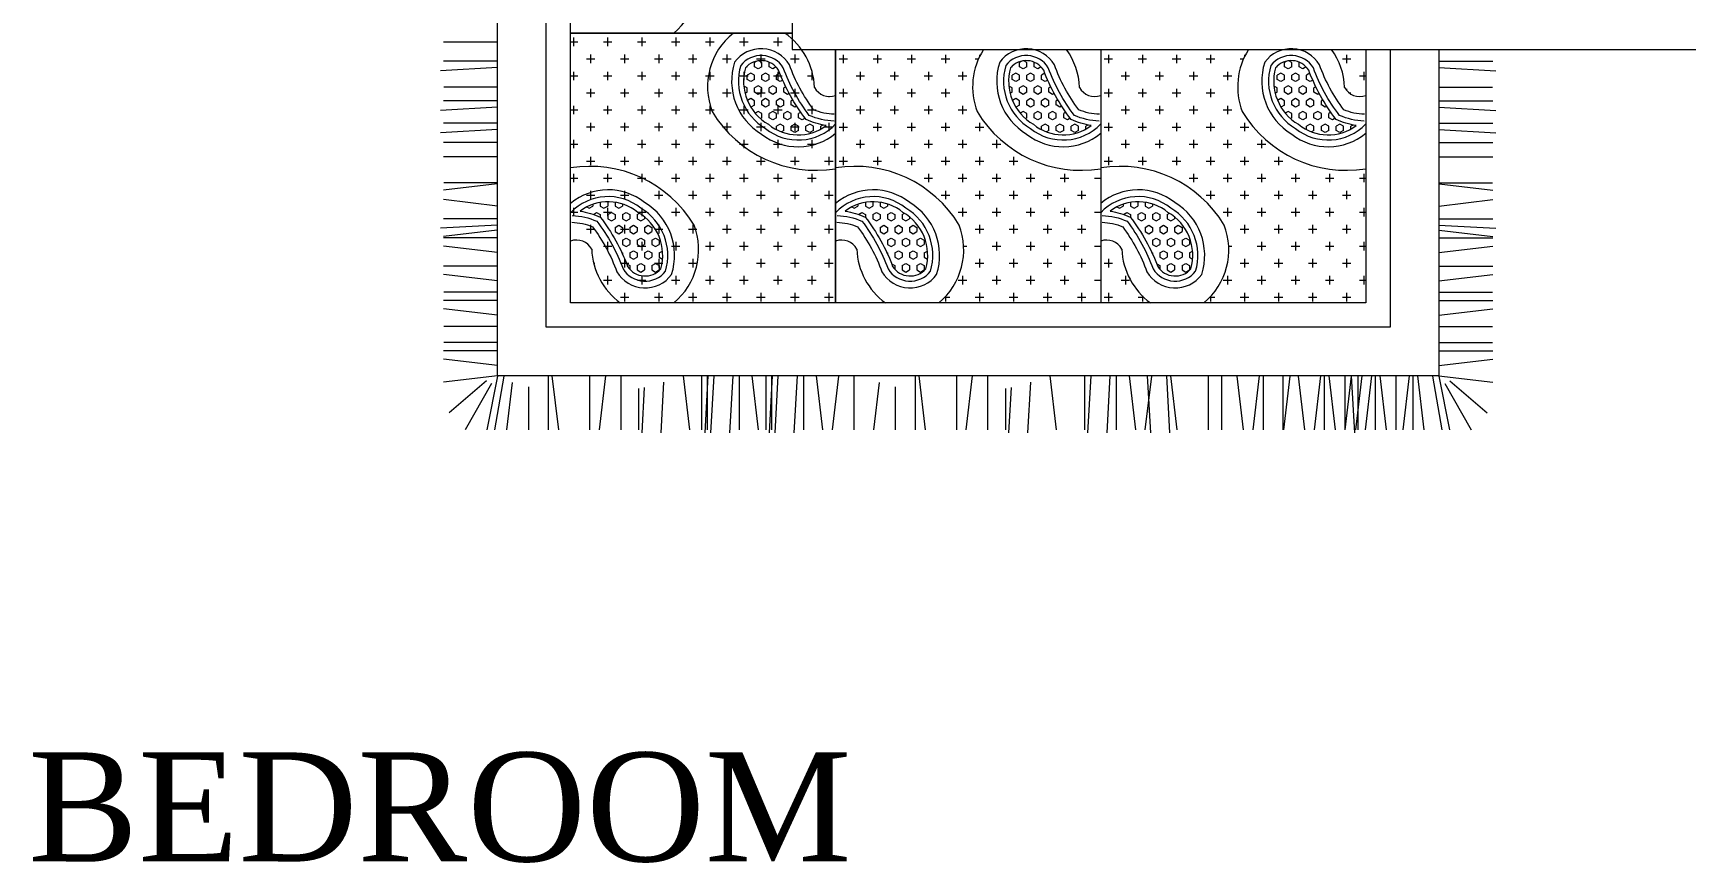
# Model space of a CAD drawing. Header units: inches. Extents: x 897 to 49934, y -34925 to -18564.
# Drawn here: x 30923.8 to 31014.8, y -27283.3 to -27237.6 of the extents above; entities that cross this region are included whole.
import ezdxf

# ---------------------------------------------------------------- set-up
doc = ezdxf.new("R2010")
doc.units = ezdxf.units.IN
doc.header["$LTSCALE"] = 35
doc.header["$MEASUREMENT"] = 0
doc.layers.add('SES-Access Road', color=2, linetype='Continuous', lineweight=15)
doc.layers.add('SES-Wall Plan', color=6, linetype='Continuous', lineweight=30)
doc.styles.add('SES-ARAIL', font='times.ttf', dxfattribs={"height": 6})
pattern_1 = [(0, (31092.10902948473, -27192.61201690193), (0.02268, 0.02268), [0.01134, -0.03402]), (90, (31092.11469948471, -27192.61768690193), (-0.02268, 0.02268), [0.01134, -0.03402])]

# ---------------------------------------------------------------- blocks, each defined once
blk = doc.blocks.new('vazg')
at = {"layer": 'SES-Access Road'}
h = blk.add_hatch(dxfattribs=at)
h.set_pattern_fill('HEX', color=256, scale=0.04536, style=0)
h.set_pattern_definition([(180, (31160.05167173483, -27203.32679508288), (0, -0.009820728081360003), [0.005670000000000001, -0.01134]), (299.9999999999999, (31160.05167173483, -27203.32679508288), (0.00850500000211697, 0.004910364040679999), [0.005670000000000001, -0.01134]), (240, (31160.04600173472, -27203.32679508288), (0.00850500000211697, -0.004910364040680001), [0.005670000000000001, -0.01134])])
edge = h.paths.add_edge_path()
edge.add_arc((31146.31514050538, -27200.86062740941), 0.09450566855510405, 334.70594940429896, 351.7534953529779, ccw=False)
edge.add_arc((31146.24874540445, -27200.70482074109), 0.2480810699107631, 290.2997191081714, 307.7385222099641, ccw=False)
edge.add_arc((31146.34991085187, -27200.9607878259), 0.02775933668207531, 122.9498138573932, 229.0990009119482)
edge.add_arc((31146.34959878867, -27200.91790243398), 0.06631821612278889, 254.3738145193314, 329.9117373060639)
edge.add_arc((31146.35872623696, -27200.91158940891), 0.06239832555538992, 320.6541088508349, 396.8329981277566)
h = blk.add_hatch(dxfattribs=at)
h.set_pattern_fill('HEX', color=256, scale=0.04536, style=0)
h.set_pattern_definition([(0, (31132.87968852806, -27198.74941728096), (0, 0.009820728081360003), [0.005670000000000001, -0.01134]), (120, (31132.87968852806, -27198.74941728096), (-0.00850500000211697, -0.004910364040679999), [0.005669999999999962, -0.01133999999999992]), (59.99999999999999, (31132.88535852805, -27198.74941728096), (-0.00850500000211697, 0.004910364040680001), [0.005670000000000001, -0.01134])])
edge = h.paths.add_edge_path()
edge.add_arc((31146.61621975745, -27201.21558495405), 0.09450566844166527, 154.7059496327492, 171.7534955814742, ccw=False)
edge.add_arc((31146.68261485832, -27201.37139162275), 0.2480810699107631, 110.29971910817139, 127.73852220996409, ccw=False)
edge.add_arc((31146.5814494109, -27201.11542453794), 0.02775933669213834, 302.9498138618271, 409.0990009104301)
edge.add_arc((31146.58176147411, -27201.15830992986), 0.06631821612685615, 74.37381453010525, 149.9117373162301)
edge.add_arc((31146.57263402587, -27201.16462295486), 0.0623983255542742, 140.654108936387, 216.8329982132714)
h = blk.add_hatch(dxfattribs=at)
h.set_pattern_fill('HEX', color=256, scale=0.04536, style=0)
h.set_pattern_definition([(180, (31160.05167173483, -27203.67995520759), (0, -0.009820728081360003), [0.005670000000000001, -0.01134]), (299.9999999999999, (31160.05167173483, -27203.67995520759), (0.00850500000211697, 0.004910364040679999), [0.005670000000000001, -0.01134]), (240, (31160.04600173472, -27203.67995520759), (0.00850500000211697, -0.004910364040680001), [0.005670000000000001, -0.01134])])
edge = h.paths.add_edge_path()
edge.add_arc((31146.31514050538, -27201.21378753411), 0.09450566855510405, 334.70594940429896, 351.7534953529779, ccw=False)
edge.add_arc((31146.24874540445, -27201.0579808658), 0.2480810699107631, 290.2997191081714, 307.7385222099641, ccw=False)
edge.add_arc((31146.34991085188, -27201.31394795061), 0.02775933669213834, 122.9498138618271, 229.09900091043)
edge.add_arc((31146.34959878866, -27201.2710625587), 0.06631821612685615, 254.3738145301053, 329.9117373162301)
edge.add_arc((31146.35872623696, -27201.26474953362), 0.06239832555538992, 320.6541088508349, 396.8329981277566)
h = blk.add_hatch(dxfattribs=at)
h.set_pattern_fill('HEX', color=256, scale=0.04536, style=0)
h.set_pattern_definition([(0, (31132.87968852806, -27199.10257740567), (0, 0.009820728081360003), [0.005670000000000001, -0.01134]), (120, (31132.87968852806, -27199.10257740567), (-0.00850500000211697, -0.004910364040679999), [0.005669999999999962, -0.01133999999999992]), (59.99999999999999, (31132.88535852805, -27199.10257740567), (-0.00850500000211697, 0.004910364040680001), [0.005670000000000001, -0.01134])])
edge = h.paths.add_edge_path()
edge.add_arc((31146.61621975745, -27201.56874507876), 0.09450566844166527, 154.7059496327492, 171.7534955814742, ccw=False)
edge.add_arc((31146.68261485832, -27201.72455174746), 0.2480810699107631, 110.29971910817139, 127.73852220996409, ccw=False)
edge.add_arc((31146.5814494109, -27201.46858466265), 0.02775933669213834, 302.9498138618271, 409.0990009104301)
edge.add_arc((31146.58176147411, -27201.51147005456), 0.06631821612685615, 74.37381453010525, 149.9117373162301)
edge.add_arc((31146.57263402587, -27201.51778307957), 0.0623983255542742, 140.654108936387, 216.8329982132714)
h = blk.add_hatch(dxfattribs=at)
h.set_pattern_fill('CROSS', color=256, scale=0.09072000000000001, style=0)
h.set_pattern_definition(pattern_1)
h.paths.add_polyline_path([(31146.39013182051, -27201.73232327485, -0.3271189914956976), (31146.2854025092, -27201.70412495131), (31146.2854025092, -27201.9210064937), (31146.46519311813, -27201.9210064937, -0.3064658726302401), (31146.54122844227, -27201.75652958784, -0.3224756214508783), (31146.64498372718, -27201.78353295645), (31146.64498372718, -27201.56784636899), (31146.46616714464, -27201.56784636899, -0.3064658726302392)])
h = blk.add_hatch(dxfattribs=at)
h.set_pattern_fill('CROSS', color=256, scale=0.09072000000000001, style=0)
h.set_pattern_definition(pattern_1)
h.paths.add_polyline_path([(31146.57355841941, -27201.89289589573, 0.3840246390260669), (31146.5627817604, -27201.9210064937), (31146.64498372718, -27201.9210064937), (31146.64498372718, -27201.85476886099, -0.2274321363381987)])
h.paths.add_polyline_path([(31146.35780184337, -27201.59595696696, 0.2321176850507516), (31146.2854025092, -27201.63543598069), (31146.2854025092, -27201.9210064937), (31146.64498372718, -27201.9210064937), (31146.64498372718, -27201.56784636899), (31146.36857850237, -27201.56784636899, -0.3840246390260164)])
h = blk.add_hatch(dxfattribs=at)
h.set_pattern_fill('HEX', color=256, scale=0.04536, style=0)
h.set_pattern_definition([(180, (31160.05167173483, -27204.0331153323), (0, -0.009820728081360003), [0.005670000000000001, -0.01134]), (299.9999999999999, (31160.05167173483, -27204.0331153323), (0.00850500000211697, 0.004910364040679999), [0.005670000000000001, -0.01134]), (240, (31160.04600173472, -27204.0331153323), (0.00850500000211697, -0.004910364040680001), [0.005670000000000001, -0.01134])])
edge = h.paths.add_edge_path()
edge.add_arc((31146.31514050538, -27201.56694765882), 0.09450566855510405, 334.70594940429896, 351.7534953529779, ccw=False)
edge.add_arc((31146.24874540441, -27201.41114099052), 0.2480810699339558, 290.29971911783275, 307.7385222196305, ccw=False)
edge.add_arc((31146.34991085187, -27201.66710807533), 0.02775933668207531, 122.9498138573932, 229.0990009119482)
edge.add_arc((31146.34959878867, -27201.62422268341), 0.06631821612278889, 254.3738145193314, 329.9117373060639)
edge.add_arc((31146.35872623695, -27201.61790965834), 0.06239832556562962, 320.654108849904, 396.8329981290988)
h = blk.add_hatch(dxfattribs=at)
h.set_pattern_fill('HEX', color=256, scale=0.04536, style=0)
h.set_pattern_definition([(0, (31132.87968852806, -27199.45573753038), (0, 0.009820728081360003), [0.005670000000000001, -0.01134]), (120, (31132.87968852806, -27199.45573753038), (-0.00850500000211697, -0.004910364040679999), [0.005669999999999961, -0.01133999999999992]), (59.99999999999999, (31132.88535852805, -27199.45573753038), (-0.00850500000211697, 0.004910364040680001), [0.005670000000000001, -0.01134])])
edge = h.paths.add_edge_path()
edge.add_arc((31146.61621975745, -27201.92190520348), 0.09450566844166527, 154.7059496327492, 171.7534955814742, ccw=False)
edge.add_arc((31146.68261485837, -27202.07771187217), 0.2480810699339558, 110.29971911783281, 127.73852221963051, ccw=False)
edge.add_arc((31146.5814494109, -27201.82174478736), 0.02775933668207531, 302.9498138573932, 409.0990009119482)
edge.add_arc((31146.5817614741, -27201.86463017928), 0.06631821612278889, 74.3738145193314, 149.9117373060639)
edge.add_arc((31146.57263402588, -27201.87094320428), 0.06239832556451389, 140.6541089354561, 216.8329982146136)
for p, q in [((31146.33141782791, -27200.76432611957), (31146.33566215464, -27200.68809852254)), ((31146.38437782663, -27200.76432611957), (31146.38862215336, -27200.68809852254)), ((31146.4140826307, -27200.76432611957), (31146.41832695755, -27200.68809852254)), ((31146.54139598464, -27200.76432611957), (31146.54564031148, -27200.68809852254)), ((31146.32292917422, -27200.76432611957), (31146.32292917422, -27200.6923329825)), ((31146.35763690975, -27200.76373738197), (31146.35763690975, -27200.69245738196)), ((31146.37588917294, -27200.76432611957), (31146.37588917294, -27200.6923329825)), ((31146.40559397712, -27200.76432611957), (31146.40559397712, -27200.6923329825)), ((31146.43105445446, -27200.76432611957), (31146.43105445446, -27200.6923329825)), ((31146.45023704453, -27200.76432611957), (31146.45023704453, -27200.6923329825)), ((31146.48494478006, -27200.76373738197), (31146.48494478006, -27200.69245738196)), ((31146.48623070323, -27200.76373738197), (31146.49471387318, -27200.6923329825)), ((31146.5159355073, -27200.76432611957), (31146.50744685361, -27200.6923329825)), ((31146.53290733106, -27200.76432611957), (31146.53290733106, -27200.6923329825)), ((31146.54817738005, -27200.76373738197), (31146.55666055011, -27200.6923329825)), ((31146.55836232465, -27200.76432611957), (31146.55836232465, -27200.6923329825)), ((31146.57788218423, -27200.76432611957), (31146.56939353054, -27200.6923329825)), ((31146.59605560096, -27200.76432611957), (31146.59605560096, -27200.6923329825)), ((31146.61557546042, -27200.76432611957), (31146.60708680684, -27200.6923329825)), ((31146.63075770408, -27200.76373738197), (31146.63075770408, -27200.69245738196)), ((31146.64177212112, -27200.76432611957), (31146.64177212112, -27200.6923329825)), ((31146.66129198058, -27200.76432611957), (31146.65280332689, -27200.6923329825)), ((31146.67647422424, -27200.76373738197), (31146.67647422424, -27200.69245738196)), ((31146.69798073468, -27200.76373738197), (31146.69798073468, -27200.69245738196)), ((31146.70899515173, -27200.76432611957), (31146.70899515173, -27200.6923329825)), ((31146.72851501119, -27200.76432611957), (31146.7200263575, -27200.6923329825)), ((31146.74218372714, -27200.76432611957), (31146.75067238072, -27200.6923329825)), ((31146.74886599304, -27200.74937112749), (31146.79164410248, -27200.69957568647)), ((31146.75258584104, -27200.75606004149), (31146.81417686415, -27200.72109686514)), ((31146.74277246469, -27200.76432611957), (31146.81405246472, -27200.75004854837)), ((31146.74277246469, -27200.77237312483), (31146.81405246472, -27200.76029217392)), ((31146.74218372714, -27200.79273779791), (31146.81417686415, -27200.78424914426)), ((31146.74277246469, -27200.79884312489), (31146.81405246472, -27200.79884312489)), ((31146.74218372714, -27200.80384057265), (31146.81417686415, -27200.8123292263)), ((31146.74218372714, -27200.82128996752), (31146.81417686415, -27200.82128996752)), ((31146.74218372714, -27200.84272238888), (31146.81417686415, -27200.83423373523)), ((31146.33690948475, -27200.8642966525), (31146.34824948472, -27200.8642966525)), ((31146.34257948473, -27200.8699666525), (31146.34257948473, -27200.86152611956)), ((31146.47298948472, -27200.8642966525), (31146.4843294848, -27200.8642966525)), ((31146.4786594847, -27200.8699666525), (31146.4786594847, -27200.86152611956)), ((31146.5183494847, -27200.8642966525), (31146.52968948479, -27200.8642966525)), ((31146.5240194848, -27200.8699666525), (31146.5240194848, -27200.86152611956)), ((31146.56370948481, -27200.8642966525), (31146.57504948478, -27200.8642966525)), ((31146.56937948479, -27200.8699666525), (31146.56937948479, -27200.86152611956)), ((31146.6090694848, -27200.8642966525), (31146.62040948477, -27200.8642966525)), ((31146.61473948478, -27200.8699666525), (31146.61473948478, -27200.86152611956)), ((31146.74218372714, -27200.85382516361), (31146.81417686415, -27200.86231381726)), ((31146.74277246469, -27200.84882771585), (31146.81405246472, -27200.84882771585)), ((31146.31422948481, -27200.88697665251), (31146.32556948478, -27200.88697665251)), ((31146.3198994848, -27200.89264665251), (31146.3198994848, -27200.88130665251)), ((31146.3595894848, -27200.88697665251), (31146.36186560877, -27200.88697665251)), ((31146.36525948478, -27200.88351115751), (31146.36525948478, -27200.88130665251)), ((31146.49566948477, -27200.88697665251), (31146.50700948474, -27200.88697665251)), ((31146.50133948475, -27200.89264665251), (31146.50133948475, -27200.88130665251)), ((31146.54102948476, -27200.88697665251), (31146.55236948473, -27200.88697665251)), ((31146.54669948474, -27200.89264665251), (31146.54669948474, -27200.88130665251)), ((31146.58638948475, -27200.88697665251), (31146.59772948471, -27200.88697665251)), ((31146.59205948473, -27200.89264665251), (31146.59205948473, -27200.88130665251)), ((31146.63174948474, -27200.88697665251), (31146.6430894847, -27200.88697665251)), ((31146.63741948472, -27200.89264665251), (31146.63741948472, -27200.88130665251)), ((31146.74218372714, -27200.86660279312), (31146.81417686415, -27200.87509144677)), ((31146.74218372714, -27200.87226105485), (31146.81417686415, -27200.87226105485)), ((31146.74218372714, -27200.88074970851), (31146.8184113241, -27200.87650538168)), ((31146.74277246469, -27200.88096597936), (31146.81417686415, -27200.88944914938)), ((31146.47298948472, -27200.9096566525), (31146.4843294848, -27200.9096566525)), ((31146.4786594847, -27200.9153266525), (31146.4786594847, -27200.90398665251)), ((31146.5183494847, -27200.9096566525), (31146.52968948479, -27200.9096566525)), ((31146.5240194848, -27200.9153266525), (31146.5240194848, -27200.90398665251)), ((31146.56370948481, -27200.9096566525), (31146.57504948478, -27200.9096566525)), ((31146.56937948479, -27200.9153266525), (31146.56937948479, -27200.90398665251)), ((31146.6090694848, -27200.9096566525), (31146.62040948477, -27200.9096566525)), ((31146.61473948478, -27200.9153266525), (31146.61473948478, -27200.90398665251)), ((31146.74218372714, -27200.88923836216), (31146.81417686415, -27200.88923836216)), ((31146.74218372714, -27200.91067078352), (31146.81417686415, -27200.90218212986)), ((31146.50133948475, -27200.93800665251), (31146.50133948475, -27200.9266666525)), ((31146.54669948474, -27200.93800665251), (31146.54669948474, -27200.9266666525)), ((31146.59205948473, -27200.93800665251), (31146.59205948473, -27200.9266666525)), ((31146.63741948472, -27200.93800665251), (31146.63741948472, -27200.9266666525)), ((31146.74218372714, -27200.92177355826), (31146.81417686415, -27200.93026221191)), ((31146.74277246469, -27200.9167761105), (31146.81405246472, -27200.9167761105)), ((31146.4786594847, -27200.96068665251), (31146.4786594847, -27200.94934665251)), ((31146.49566948477, -27200.9323366525), (31146.50700948474, -27200.9323366525)), ((31146.5240194848, -27200.96068665251), (31146.5240194848, -27200.94934665251)), ((31146.54102948476, -27200.9323366525), (31146.55236948473, -27200.9323366525)), ((31146.56937948479, -27200.96068665251), (31146.56937948479, -27200.94934665251)), ((31146.58638948475, -27200.9323366525), (31146.59772948471, -27200.9323366525)), ((31146.61473948478, -27200.96068665251), (31146.61473948478, -27200.94934665251)), ((31146.63174948474, -27200.9323366525), (31146.6430894847, -27200.9323366525)), ((31146.74277246469, -27200.95147836241), (31146.81417686415, -27200.94299519239)), ((31146.45597948476, -27200.9833666525), (31146.45597948476, -27200.9720266525)), ((31146.47298948472, -27200.95501665251), (31146.4843294848, -27200.95501665251)), ((31146.50133948475, -27200.9833666525), (31146.50133948475, -27200.9720266525)), ((31146.5183494847, -27200.95501665251), (31146.52968948479, -27200.95501665251)), ((31146.54669948474, -27200.9833666525), (31146.54669948474, -27200.9720266525)), ((31146.56370948481, -27200.95501665251), (31146.57504948478, -27200.95501665251)), ((31146.59205948473, -27200.9833666525), (31146.59205948473, -27200.9720266525)), ((31146.6090694848, -27200.95501665251), (31146.62040948477, -27200.95501665251)), ((31146.63741948472, -27200.9833666525), (31146.63741948472, -27200.9720266525)), ((31146.74277246469, -27200.96261836841), (31146.81417686415, -27200.97110153845)), ((31146.74277246469, -27200.97194687562), (31146.81405246472, -27200.97194687562)), ((31146.43329948471, -27201.00604665251), (31146.43329948471, -27200.9947066525)), ((31146.45030948478, -27200.9776966525), (31146.46164948475, -27200.9776966525)), ((31146.4786594847, -27201.00604665251), (31146.4786594847, -27200.9947066525)), ((31146.49566948477, -27200.9776966525), (31146.50700948474, -27200.9776966525)), ((31146.5240194848, -27201.00604665251), (31146.5240194848, -27200.9947066525)), ((31146.54102948476, -27200.9776966525), (31146.55236948473, -27200.9776966525)), ((31146.56937948479, -27201.00604665251), (31146.56937948479, -27200.9947066525)), ((31146.58638948475, -27200.9776966525), (31146.59772948471, -27200.9776966525)), ((31146.61473948478, -27201.00604665251), (31146.61473948478, -27200.9947066525)), ((31146.63174948474, -27200.9776966525), (31146.6430894847, -27200.9776966525)), ((31146.41061948477, -27201.0287266525), (31146.41061948477, -27201.01738665251)), ((31146.42762948473, -27201.00037665251), (31146.43896948481, -27201.00037665251)), ((31146.45597948476, -27201.0287266525), (31146.45597948476, -27201.01738665251)), ((31146.47298948472, -27201.00037665251), (31146.4843294848, -27201.00037665251)), ((31146.50133948475, -27201.0287266525), (31146.50133948475, -27201.01738665251)), ((31146.5183494847, -27201.00037665251), (31146.52968948479, -27201.00037665251)), ((31146.54669948474, -27201.0287266525), (31146.54669948474, -27201.01738665251)), ((31146.56370948481, -27201.00037665251), (31146.57504948478, -27201.00037665251)), ((31146.59205948473, -27201.0287266525), (31146.59205948473, -27201.01738665251)), ((31146.6090694848, -27201.00037665251), (31146.62040948477, -27201.00037665251)), ((31146.63741948472, -27201.0287266525), (31146.63741948472, -27201.01738665251)), ((31146.74218372714, -27201.00342594731), (31146.81417686415, -27201.01191460096)), ((31146.74277246469, -27200.99842849955), (31146.81405246472, -27200.99842849955)), ((31146.31422948481, -27201.02305665251), (31146.31710510962, -27201.02305665251)), ((31146.3198994848, -27201.0287266525), (31146.3198994848, -27201.02434889699)), ((31146.34257948473, -27201.0514066525), (31146.34257948473, -27201.0400666525)), ((31146.38793948472, -27201.0514066525), (31146.38793948472, -27201.0400666525)), ((31146.40494948479, -27201.02305665251), (31146.41628948476, -27201.02305665251)), ((31146.43329948471, -27201.0514066525), (31146.43329948471, -27201.0400666525)), ((31146.45030948478, -27201.02305665251), (31146.46164948475, -27201.02305665251)), ((31146.4786594847, -27201.0514066525), (31146.4786594847, -27201.0400666525)), ((31146.49566948477, -27201.02305665251), (31146.50700948474, -27201.02305665251)), ((31146.5240194848, -27201.0514066525), (31146.5240194848, -27201.0400666525)), ((31146.54102948476, -27201.02305665251), (31146.55236948473, -27201.02305665251)), ((31146.56937948479, -27201.0441581805), (31146.56937948479, -27201.0400666525)), ((31146.58638948475, -27201.02305665251), (31146.59772948471, -27201.02305665251)), ((31146.61473948478, -27201.0514066525), (31146.61473948478, -27201.0400666525)), ((31146.63174948474, -27201.02305665251), (31146.6430894847, -27201.02305665251)), ((31146.74277246469, -27201.03313075146), (31146.81417686415, -27201.02464758144)), ((31146.3198994848, -27201.07408665251), (31146.3198994848, -27201.06274665251)), ((31146.33690948475, -27201.0457366525), (31146.34824948472, -27201.0457366525)), ((31146.36525948478, -27201.07408665251), (31146.36525948478, -27201.06274665251)), ((31146.38226948474, -27201.0457366525), (31146.3936094847, -27201.0457366525)), ((31146.41061948477, -27201.07408665251), (31146.41061948477, -27201.06274665251)), ((31146.42762948473, -27201.0457366525), (31146.43896948481, -27201.0457366525)), ((31146.45597948476, -27201.07408665251), (31146.45597948476, -27201.06274665251)), ((31146.47298948472, -27201.0457366525), (31146.4843294848, -27201.0457366525)), ((31146.50133948475, -27201.07408665251), (31146.50133948475, -27201.06274665251)), ((31146.5183494847, -27201.0457366525), (31146.52968948479, -27201.0457366525)), ((31146.6090694848, -27201.0457366525), (31146.62040948477, -27201.0457366525)), ((31146.63741948472, -27201.06913568499), (31146.63741948472, -27201.06274665251)), ((31146.74277246469, -27201.05359926467), (31146.81405246472, -27201.05359926467)), ((31146.31422948481, -27201.06841665251), (31146.32556948478, -27201.06841665251)), ((31146.34257948473, -27201.0967666525), (31146.34257948473, -27201.08542665251)), ((31146.3595894848, -27201.06841665251), (31146.37092948477, -27201.06841665251)), ((31146.38793948472, -27201.0967666525), (31146.38793948472, -27201.08542665251)), ((31146.40494948479, -27201.06841665251), (31146.41628948476, -27201.06841665251)), ((31146.43329948471, -27201.0967666525), (31146.43329948471, -27201.08542665251)), ((31146.45030948478, -27201.06841665251), (31146.46164948475, -27201.06841665251)), ((31146.4786594847, -27201.0967666525), (31146.4786594847, -27201.08542665251)), ((31146.49566948477, -27201.06841665251), (31146.50700948474, -27201.06841665251)), ((31146.63665089831, -27201.06841665251), (31146.6430894847, -27201.06841665251)), ((31146.74277246469, -27201.07155297517), (31146.81405246472, -27201.07155297517)), ((31146.33690948475, -27201.0910966525), (31146.34824948472, -27201.0910966525)), ((31146.38226948474, -27201.0910966525), (31146.3936094847, -27201.0910966525)), ((31146.42762948473, -27201.0910966525), (31146.43896948481, -27201.0910966525)), ((31146.47298948472, -27201.0910966525), (31146.4843294848, -27201.0910966525)), ((31146.31422948481, -27201.1137766525), (31146.32556948478, -27201.1137766525)), ((31146.3198994848, -27201.11944665251), (31146.3198994848, -27201.1081066525)), ((31146.3595894848, -27201.1137766525), (31146.37092948477, -27201.1137766525)), ((31146.36525948478, -27201.11944665251), (31146.36525948478, -27201.1081066525)), ((31146.40494948479, -27201.1137766525), (31146.41628948476, -27201.1137766525)), ((31146.41061948477, -27201.11944665251), (31146.41061948477, -27201.1081066525)), ((31146.45030948478, -27201.1137766525), (31146.46164948475, -27201.1137766525)), ((31146.45597948476, -27201.11944665251), (31146.45597948476, -27201.1081066525)), ((31146.74218372714, -27201.12172629254), (31146.81417686415, -27201.11323763889)), ((31146.74218372714, -27201.12720339793), (31146.8184113241, -27201.12295907111)), ((31146.33690948475, -27201.13645665251), (31146.34824948472, -27201.13645665251)), ((31146.34257948473, -27201.14212665251), (31146.34257948473, -27201.13078665251)), ((31146.38226948474, -27201.13645665251), (31146.3936094847, -27201.13645665251)), ((31146.38793948472, -27201.14212665251), (31146.38793948472, -27201.13078665251)), ((31146.42762948473, -27201.13645665251), (31146.43896948481, -27201.13645665251)), ((31146.43329948471, -27201.14212665251), (31146.43329948471, -27201.13078665251)), ((31146.74218372714, -27201.15266387526), (31146.8184113241, -27201.14841954844)), ((31146.74277246469, -27201.14719225351), (31146.81417686415, -27201.15567542353)), ((31146.31422948481, -27201.1591366525), (31146.32556948478, -27201.1591366525)), ((31146.3198994848, -27201.1648066525), (31146.3198994848, -27201.1534666525)), ((31146.3595894848, -27201.1591366525), (31146.37092948477, -27201.1591366525)), ((31146.36525948478, -27201.1648066525), (31146.36525948478, -27201.1534666525)), ((31146.40494948479, -27201.1591366525), (31146.41628948476, -27201.1591366525)), ((31146.41061948477, -27201.1648066525), (31146.41061948477, -27201.1534666525)), ((31146.45030948478, -27201.1591366525), (31146.46164948475, -27201.1591366525)), ((31146.45597948476, -27201.1648066525), (31146.45597948476, -27201.1534666525)), ((31146.63582536548, -27201.1591366525), (31146.6430894847, -27201.1591366525)), ((31146.63741948472, -27201.1648066525), (31146.63741948472, -27201.15749765393)), ((31146.74218372714, -27201.17689705766), (31146.81417686415, -27201.16840840401)), ((31146.33690948475, -27201.18181665251), (31146.34824948472, -27201.18181665251)), ((31146.34257948473, -27201.18748665251), (31146.34257948473, -27201.1761466525)), ((31146.38226948474, -27201.18181665251), (31146.3936094847, -27201.18181665251)), ((31146.38793948472, -27201.18748665251), (31146.38793948472, -27201.1761466525)), ((31146.42762948473, -27201.18181665251), (31146.43896948481, -27201.18181665251)), ((31146.43329948471, -27201.18748665251), (31146.43329948471, -27201.1761466525)), ((31146.6090694848, -27201.18181665251), (31146.62040948477, -27201.18181665251)), ((31146.61473948478, -27201.18748665251), (31146.61473948478, -27201.1761466525)), ((31146.74218372714, -27201.19386888135), (31146.81417686415, -27201.19386888135)), ((31146.31422948481, -27201.20449665251), (31146.32556948478, -27201.20449665251)), ((31146.3198994848, -27201.2101666525), (31146.3198994848, -27201.19882665251)), ((31146.3595894848, -27201.20449665251), (31146.37092948477, -27201.20449665251)), ((31146.36525948478, -27201.2101666525), (31146.36525948478, -27201.19882665251)), ((31146.40494948479, -27201.20449665251), (31146.41628948476, -27201.20449665251)), ((31146.41061948477, -27201.2101666525), (31146.41061948477, -27201.19882665251)), ((31146.45030948478, -27201.20449665251), (31146.46164948475, -27201.20449665251)), ((31146.45597948476, -27201.2101666525), (31146.45597948476, -27201.19882665251)), ((31146.4786594847, -27201.22312677722), (31146.4786594847, -27201.21468624427)), ((31146.5240194848, -27201.22312677722), (31146.5240194848, -27201.21468624427)), ((31146.56937948479, -27201.22312677722), (31146.56937948479, -27201.21468624427)), ((31146.58638948475, -27201.20449665251), (31146.59772948471, -27201.20449665251)), ((31146.59205948473, -27201.2101666525), (31146.59205948473, -27201.19882665251)), ((31146.61473948478, -27201.22312677722), (31146.61473948478, -27201.21468624427)), ((31146.63174948474, -27201.20449665251), (31146.6430894847, -27201.20449665251)), ((31146.63741948472, -27201.2101666525), (31146.63741948472, -27201.19882665251)), ((31146.74218372714, -27201.202357535), (31146.8184113241, -27201.20660186183)), ((31146.50133948475, -27201.24580677722), (31146.50133948475, -27201.23446677722)), ((31146.54669948474, -27201.24580677722), (31146.54669948474, -27201.23446677722)), ((31146.59205948473, -27201.24580677722), (31146.59205948473, -27201.23446677722)), ((31146.63741948472, -27201.24580677722), (31146.63741948472, -27201.23446677722)), ((31146.74218372714, -27201.22781801233), (31146.8184113241, -27201.23206233915)), ((31146.74218372714, -27201.23630666598), (31146.81417686415, -27201.23630666598)), ((31146.4786594847, -27201.26848677721), (31146.4786594847, -27201.25714677721)), ((31146.49566948477, -27201.24013677722), (31146.50700948474, -27201.24013677722)), ((31146.5240194848, -27201.26848677721), (31146.5240194848, -27201.25714677721)), ((31146.54102948476, -27201.24013677722), (31146.55236948473, -27201.24013677722)), ((31146.56937948479, -27201.26848677721), (31146.56937948479, -27201.25714677721)), ((31146.58638948475, -27201.24013677722), (31146.59772948471, -27201.24013677722)), ((31146.61473948478, -27201.26848677721), (31146.61473948478, -27201.25714677721)), ((31146.63174948474, -27201.24013677722), (31146.6430894847, -27201.24013677722)), ((31146.47298948472, -27201.26281677721), (31146.4843294848, -27201.26281677721)), ((31146.50133948475, -27201.29116677722), (31146.50133948475, -27201.27982677722)), ((31146.5183494847, -27201.26281677721), (31146.52968948479, -27201.26281677721)), ((31146.54669948474, -27201.29116677722), (31146.54669948474, -27201.27982677722)), ((31146.56370948481, -27201.26281677721), (31146.57504948478, -27201.26281677721)), ((31146.59205948473, -27201.29116677722), (31146.59205948473, -27201.27982677722)), ((31146.6090694848, -27201.26281677721), (31146.62040948477, -27201.26281677721)), ((31146.63741948472, -27201.29116677722), (31146.63741948472, -27201.27982677722)), ((31146.74218372714, -27201.28233674865), (31146.81417686415, -27201.27384809498)), ((31146.4786594847, -27201.31384677722), (31146.4786594847, -27201.30250677722)), ((31146.49566948477, -27201.28549677722), (31146.50700948474, -27201.28549677722)), ((31146.5240194848, -27201.31384677722), (31146.5240194848, -27201.30250677722)), ((31146.54102948476, -27201.28549677722), (31146.55236948473, -27201.28549677722)), ((31146.56937948479, -27201.31384677722), (31146.56937948479, -27201.30250677722)), ((31146.58638948475, -27201.28549677722), (31146.59772948471, -27201.28549677722)), ((31146.61473948478, -27201.31384677722), (31146.61473948478, -27201.30250677722)), ((31146.63174948474, -27201.28549677722), (31146.6430894847, -27201.28549677722)), ((31146.45597948476, -27201.33652677722), (31146.45597948476, -27201.32518677721)), ((31146.47298948472, -27201.30817677722), (31146.4843294848, -27201.30817677722)), ((31146.50133948475, -27201.33652677722), (31146.50133948475, -27201.32518677721)), ((31146.5183494847, -27201.30817677722), (31146.52968948479, -27201.30817677722)), ((31146.54669948474, -27201.33652677722), (31146.54669948474, -27201.32518677721)), ((31146.56370948481, -27201.30817677722), (31146.57504948478, -27201.30817677722)), ((31146.59205948473, -27201.33652677722), (31146.59205948473, -27201.32518677721)), ((31146.6090694848, -27201.30817677722), (31146.62040948477, -27201.30817677722)), ((31146.63741948472, -27201.33652677722), (31146.63741948472, -27201.32518677721)), ((31146.75059512123, -27201.30826556957), (31146.8184113241, -27201.3120415528)), ((31146.43329948471, -27201.35920677722), (31146.43329948471, -27201.34786677722)), ((31146.45030948478, -27201.33085677721), (31146.46164948475, -27201.33085677721)), ((31146.4786594847, -27201.35920677722), (31146.4786594847, -27201.34786677722)), ((31146.49566948477, -27201.33085677721), (31146.50700948474, -27201.33085677721)), ((31146.5240194848, -27201.35920677722), (31146.5240194848, -27201.34786677722)), ((31146.54102948476, -27201.33085677721), (31146.55236948473, -27201.33085677721)), ((31146.56937948479, -27201.35920677722), (31146.56937948479, -27201.34786677722)), ((31146.58638948475, -27201.33085677721), (31146.59772948471, -27201.33085677721)), ((31146.61473948478, -27201.35920677722), (31146.61473948478, -27201.34786677722)), ((31146.63174948474, -27201.33085677721), (31146.6430894847, -27201.33085677721)), ((31146.75780478951, -27201.33412747879), (31146.8184113241, -27201.33750203014)), ((31146.75932301108, -27201.34174635697), (31146.81417686415, -27201.34174635697)), ((31146.41061948477, -27201.38188677721), (31146.41061948477, -27201.37054677722)), ((31146.42762948473, -27201.35353677722), (31146.43896948481, -27201.35353677722)), ((31146.45597948476, -27201.38188677721), (31146.45597948476, -27201.37054677722)), ((31146.47298948472, -27201.35353677722), (31146.4843294848, -27201.35353677722)), ((31146.50133948475, -27201.38188677721), (31146.50133948475, -27201.37054677722)), ((31146.5183494847, -27201.35353677722), (31146.52968948479, -27201.35353677722)), ((31146.54669948474, -27201.38188677721), (31146.54669948474, -27201.37054677722)), ((31146.56370948481, -27201.35353677722), (31146.57504948478, -27201.35353677722)), ((31146.59205948473, -27201.38188677721), (31146.59205948473, -27201.37054677722)), ((31146.6090694848, -27201.35353677722), (31146.62040948477, -27201.35353677722)), ((31146.63741948472, -27201.38188677721), (31146.63741948472, -27201.37054677722)), ((31146.74218372714, -27201.3654083841), (31146.81405246472, -27201.3654083841)), ((31146.31422948481, -27201.37621677721), (31146.31710510962, -27201.37621677721)), ((31146.3198994848, -27201.38188677721), (31146.3198994848, -27201.37750902172)), ((31146.34257948473, -27201.40456677722), (31146.34257948473, -27201.39322677723)), ((31146.38793948472, -27201.40456677722), (31146.38793948472, -27201.39322677723)), ((31146.40494948479, -27201.37621677721), (31146.41628948476, -27201.37621677721)), ((31146.43329948471, -27201.40456677722), (31146.43329948471, -27201.39322677723)), ((31146.45030948478, -27201.37621677721), (31146.46164948475, -27201.37621677721)), ((31146.4786594847, -27201.40456677722), (31146.4786594847, -27201.39322677723)), ((31146.49566948477, -27201.37621677721), (31146.50700948474, -27201.37621677721)), ((31146.5240194848, -27201.40456677722), (31146.5240194848, -27201.39322677723)), ((31146.54102948476, -27201.37621677721), (31146.55236948473, -27201.37621677721)), ((31146.56937948479, -27201.39731830521), (31146.56937948479, -27201.39322677723)), ((31146.58638948475, -27201.37621677721), (31146.59772948471, -27201.37621677721)), ((31146.61473948478, -27201.40456677722), (31146.61473948478, -27201.39322677723)), ((31146.63174948474, -27201.37621677721), (31146.6430894847, -27201.37621677721)), ((31146.74218372714, -27201.38580695258), (31146.81417686415, -27201.39436006733)), ((31146.3198994848, -27201.42724677722), (31146.3198994848, -27201.41590677722)), ((31146.33690948475, -27201.39889677722), (31146.34824948472, -27201.39889677722)), ((31146.36525948478, -27201.42724677722), (31146.36525948478, -27201.41590677722)), ((31146.38226948474, -27201.39889677722), (31146.3936094847, -27201.39889677722)), ((31146.41061948477, -27201.42724677722), (31146.41061948477, -27201.41590677722)), ((31146.42762948473, -27201.39889677722), (31146.43896948481, -27201.39889677722)), ((31146.45597948476, -27201.42724677722), (31146.45597948476, -27201.41590677722)), ((31146.47298948472, -27201.39889677722), (31146.4843294848, -27201.39889677722)), ((31146.50133948475, -27201.42724677722), (31146.50133948475, -27201.41590677722)), ((31146.5183494847, -27201.39889677722), (31146.52968948479, -27201.39889677722)), ((31146.6090694848, -27201.39889677722), (31146.62040948477, -27201.39889677722)), ((31146.63741948472, -27201.4222958097), (31146.63741948472, -27201.41590677722)), ((31146.74218372714, -27201.40686183656), (31146.81405246472, -27201.40686183656)), ((31146.31422948481, -27201.42157677722), (31146.32556948478, -27201.42157677722)), ((31146.3595894848, -27201.42157677722), (31146.37092948477, -27201.42157677722)), ((31146.40494948479, -27201.42157677722), (31146.41628948476, -27201.42157677722)), ((31146.45030948478, -27201.42157677722), (31146.46164948475, -27201.42157677722)), ((31146.49566948477, -27201.42157677722), (31146.50700948474, -27201.42157677722)), ((31146.63665089831, -27201.42157677722), (31146.6430894847, -27201.42157677722)), ((31146.33690948475, -27201.44425677721), (31146.34824948472, -27201.44425677721)), ((31146.34257948473, -27201.44992677721), (31146.34257948473, -27201.43858677721)), ((31146.38226948474, -27201.44425677721), (31146.3936094847, -27201.44425677721)), ((31146.38793948472, -27201.44992677721), (31146.38793948472, -27201.43858677721)), ((31146.42762948473, -27201.44425677721), (31146.43896948481, -27201.44425677721)), ((31146.43329948471, -27201.44992677721), (31146.43329948471, -27201.43858677721)), ((31146.47298948472, -27201.44425677721), (31146.4843294848, -27201.44425677721)), ((31146.4786594847, -27201.44992677721), (31146.4786594847, -27201.43858677721)), ((31146.74218372714, -27201.45703515394), (31146.81417686415, -27201.44854650029)), ((31146.31422948481, -27201.46693677722), (31146.32556948478, -27201.46693677722)), ((31146.3198994848, -27201.47260677722), (31146.3198994848, -27201.46126677722)), ((31146.3595894848, -27201.46693677722), (31146.37092948477, -27201.46693677722)), ((31146.36525948478, -27201.47260677722), (31146.36525948478, -27201.46126677722)), ((31146.40494948479, -27201.46693677722), (31146.41628948476, -27201.46693677722)), ((31146.41061948477, -27201.47260677722), (31146.41061948477, -27201.46126677722)), ((31146.45030948478, -27201.46693677722), (31146.46164948475, -27201.46693677722)), ((31146.45597948476, -27201.47260677722), (31146.45597948476, -27201.46126677722)), ((31146.74218372714, -27201.4620326017), (31146.81405246472, -27201.4620326017)), ((31146.33690948475, -27201.48961677722), (31146.34824948472, -27201.48961677722)), ((31146.34257948473, -27201.49528677722), (31146.34257948473, -27201.48394677722)), ((31146.38226948474, -27201.48961677722), (31146.3936094847, -27201.48961677722)), ((31146.38793948472, -27201.49528677722), (31146.38793948472, -27201.48394677722)), ((31146.42762948473, -27201.48961677722), (31146.43896948481, -27201.48961677722)), ((31146.43329948471, -27201.49528677722), (31146.43329948471, -27201.48394677722)), ((31146.75671747238, -27201.48851422563), (31146.81405246472, -27201.48851422563)), ((31146.31422948481, -27201.51229677721), (31146.32556948478, -27201.51229677721)), ((31146.3198994848, -27201.51796677722), (31146.3198994848, -27201.50662677721)), ((31146.3595894848, -27201.51229677721), (31146.37092948477, -27201.51229677721)), ((31146.36525948478, -27201.51796677722), (31146.36525948478, -27201.50662677721)), ((31146.40494948479, -27201.51229677721), (31146.41628948476, -27201.51229677721)), ((31146.41061948477, -27201.51796677722), (31146.41061948477, -27201.50662677721)), ((31146.45030948478, -27201.51229677721), (31146.46164948475, -27201.51229677721)), ((31146.45597948476, -27201.51796677722), (31146.45597948476, -27201.50662677721)), ((31146.75107611278, -27201.50996925029), (31146.81417686415, -27201.51746590886)), ((31146.33690948475, -27201.53497677722), (31146.34824948472, -27201.53497677722)), ((31146.34257948473, -27201.54064677722), (31146.34257948473, -27201.52930677722)), ((31146.38226948474, -27201.53497677722), (31146.3936094847, -27201.53497677722)), ((31146.38793948472, -27201.54064677722), (31146.38793948472, -27201.52930677722)), ((31146.42762948473, -27201.53497677722), (31146.43896948481, -27201.53497677722)), ((31146.43329948471, -27201.54064677722), (31146.43329948471, -27201.52930677722)), ((31146.74277246469, -27201.54368499075), (31146.81405246472, -27201.54368499075)), ((31146.31422948481, -27201.55765677722), (31146.32556948478, -27201.55765677722)), ((31146.3198994848, -27201.56332677721), (31146.3198994848, -27201.55198677722)), ((31146.3595894848, -27201.55765677722), (31146.37092948477, -27201.55765677722)), ((31146.36525948478, -27201.56332677721), (31146.36525948478, -27201.55198677722)), ((31146.40494948479, -27201.55765677722), (31146.41628948476, -27201.55765677722)), ((31146.41061948477, -27201.56332677721), (31146.41061948477, -27201.55198677722)), ((31146.45030948478, -27201.55765677722), (31146.46164948475, -27201.55765677722)), ((31146.45597948476, -27201.56332677721), (31146.45597948476, -27201.55198677722)), ((31146.74277246469, -27201.56415350395), (31146.81417686415, -27201.57263667398)), ((31146.74218372714, -27201.59385830811), (31146.81417686415, -27201.58536965446)), ((31146.74218372714, -27201.61083013179), (31146.81417686415, -27201.61083013179)), ((31146.74218372714, -27201.61931878544), (31146.8184113241, -27201.62356311228)), ((31146.74218372714, -27201.64477926278), (31146.8184113241, -27201.64902358961)), ((31146.74218372714, -27201.65240092263), (31146.8184113241, -27201.65664524947)), ((31146.74218372714, -27201.65326791644), (31146.81417686415, -27201.65326791644)), ((31146.74218372714, -27201.66088957628), (31146.81417686415, -27201.66088957628)), ((31146.74218372714, -27201.67942965995), (31146.81417686415, -27201.6709410063)), ((31146.74218372714, -27201.69640148363), (31146.81417686415, -27201.69640148363)), ((31146.74218372714, -27201.70489013728), (31146.8184113241, -27201.70913446412)), ((31146.74218372714, -27201.73035061462), (31146.8184113241, -27201.73459494144)), ((31146.74218372714, -27201.73797227447), (31146.8184113241, -27201.74221660129)), ((31146.74218372714, -27201.73883926827), (31146.81417686415, -27201.73883926827)), ((31146.74218372714, -27201.74646092812), (31146.81417686415, -27201.74646092812)), ((31146.74218372714, -27201.77113582279), (31146.81417686415, -27201.76264716913)), ((31146.75059512123, -27201.79706464371), (31146.8184113241, -27201.80084062694)), ((31146.75780478951, -27201.82292655293), (31146.8184113241, -27201.82630110428)), ((31146.75932301108, -27201.83054543111), (31146.81417686415, -27201.83054543111)), ((31146.74218372714, -27201.85420745824), (31146.81405246472, -27201.85420745824)), ((31146.74218372714, -27201.87460602672), (31146.81417686415, -27201.88315914147)), ((31146.74218372714, -27201.8956609107), (31146.81405246472, -27201.8956609107)), ((31146.74218372714, -27201.94583422808), (31146.81417686415, -27201.93734557443)), ((31146.74218372714, -27201.95083167584), (31146.81405246472, -27201.95083167584)), ((31146.75671747238, -27201.97731329977), (31146.81405246472, -27201.97731329977)), ((31146.74277246469, -27202.01015948844), (31146.81405246472, -27202.02224043934)), ((31146.75107611278, -27201.99876832443), (31146.81417686415, -27202.006264983)), ((31146.29746869688, -27202.0182064937), (31146.29746869688, -27202.09019963076)), ((31146.32292917422, -27202.0182064937), (31146.32292917422, -27202.09019963076)), ((31146.33141782791, -27202.0182064937), (31146.33566215464, -27202.09443409072)), ((31146.35763690975, -27202.01879523131), (31146.35763690975, -27202.09007523131)), ((31146.37588917294, -27202.0182064937), (31146.37588917294, -27202.09019963076)), ((31146.38437782663, -27202.0182064937), (31146.38862215336, -27202.09443409072)), ((31146.40559397712, -27202.0182064937), (31146.40559397712, -27202.09019963076)), ((31146.4140826307, -27202.0182064937), (31146.41832695755, -27202.09443409072)), ((31146.43105445446, -27202.0182064937), (31146.43105445446, -27202.09019963076)), ((31146.45023704453, -27202.0182064937), (31146.45023704453, -27202.09019963076)), ((31146.48494478006, -27202.01879523131), (31146.48494478006, -27202.09007523131)), ((31146.48623070323, -27202.01879523131), (31146.49471387318, -27202.09019963076)), ((31146.5159355073, -27202.0182064937), (31146.50744685361, -27202.09019963076)), ((31146.53290733106, -27202.0182064937), (31146.53290733106, -27202.09019963076)), ((31146.54139598464, -27202.0182064937), (31146.54564031148, -27202.09443409072)), ((31146.54817738005, -27202.01879523131), (31146.55666055011, -27202.09019963076)), ((31146.55836232465, -27202.0182064937), (31146.55836232465, -27202.09019963076)), ((31146.57788218423, -27202.0182064937), (31146.56939353054, -27202.09019963076)), ((31146.59605560096, -27202.0182064937), (31146.59605560096, -27202.09019963076)), ((31146.61557546042, -27202.0182064937), (31146.60708680684, -27202.09019963076)), ((31146.63075770408, -27202.01879523131), (31146.63075770408, -27202.09007523131)), ((31146.64177212112, -27202.0182064937), (31146.64177212112, -27202.09019963076)), ((31146.66129198058, -27202.0182064937), (31146.65280332689, -27202.09019963076)), ((31146.67647422424, -27202.01879523131), (31146.67647422424, -27202.09007523131)), ((31146.69798073468, -27202.01879523131), (31146.69798073468, -27202.09007523131)), ((31146.70899515173, -27202.0182064937), (31146.70899515173, -27202.09019963076)), ((31146.72851501119, -27202.0182064937), (31146.7200263575, -27202.09019963076)), ((31146.74218372714, -27202.0182064937), (31146.75067238072, -27202.09019963076)), ((31146.74277246469, -27202.0182064937), (31146.81405246472, -27202.03248406489)), ((31146.75258584104, -27202.02647257178), (31146.81417686415, -27202.06143574812)), ((31146.74886599304, -27202.03316148576), (31146.79164410248, -27202.0829569268))]:
    blk.add_line(p, q, dxfattribs=at)
for points in [[(31144.70730380172, -27199.59580699112), (31144.70730380172, -27201.62580699112), (31146.30730380181, -27201.62580699112), (31146.30730380181, -27199.59580699112)], [(31146.30730380181, -27200.76432611957), (31146.74218372714, -27200.76432611957), (31146.74218372714, -27202.0182064937), (31145.46904007339, -27202.0182064937), (31145.46904007339, -27201.62580699112)], [(31146.30730380181, -27200.82912611956), (31146.67738372709, -27200.82912611956), (31146.67738372709, -27201.95340649371), (31145.53384007344, -27201.95340649371), (31145.53384007344, -27201.62580699112)], [(31146.64498372707, -27200.86152611956), (31146.64498372707, -27201.9210064937), (31145.56624007346, -27201.9210064937)], [(31146.30730380181, -27200.86152611956), (31146.64498372718, -27200.86152611956)], [(31146.30730380181, -27201.21468624427), (31146.64498372718, -27201.21468624427)], [(31146.30730380181, -27201.56784636899), (31146.64498372718, -27201.56784636899), (31146.64498372718, -27201.9210064937), (31146.2854025092, -27201.9210064937), (31146.2854025092, -27201.62580699112)], [(31146.64498372718, -27201.56784636899), (31146.30730380181, -27201.56784636899)], [(31146.2854025092, -27201.62580699112), (31146.2854025092, -27201.9210064937)]]:
    blk.add_lwpolyline(points, dxfattribs=at)
for points in [[(31146.39372404367, -27200.86332041439, -0.09025133795253605), (31146.38773700856, -27200.89083291408, -0.07363654167371357), (31146.32786667817, -27200.92313019698, 0.5411217863543134), (31146.32427445501, -27200.99609813264, 0.3490391417785465), (31146.42006699094, -27200.96021226308, 0.3549231788205707), (31146.41889713605, -27200.86152611956)], [(31146.30730380181, -27201.01755867263, 0.2398898459585567), (31146.39013182051, -27201.02600302542, 0.3064658726302407), (31146.46616714464, -27200.86152611956)], [(31146.40279072132, -27200.86363112329, -0.09750625641589006), (31146.39511041651, -27200.89663290895, -0.07525265259921873), (31146.33178822119, -27200.93135664342, 0.5209691084379954), (31146.32848718849, -27200.98791071082, 0.3456067798843852), (31146.4125906134, -27200.95503582205, 0.3900242836171294), (31146.40650310291, -27200.86152611956)], [(31146.64498372718, -27201.07721270703, 0.3224756214508726), (31146.54122844227, -27201.05020933841, 0.3064658726302449), (31146.46519311813, -27201.21468624427)], [(31146.53763621911, -27201.21289194945, -0.09025133795253606), (31146.54362325422, -27201.18537944977, -0.07363654167371357), (31146.6034935846, -27201.15308216686, 0.5411217863543134), (31146.60708580776, -27201.0801142312, 0.3490391417785465), (31146.51129327184, -27201.11600010076, 0.3549231788205707), (31146.51246312673, -27201.21468624427)], [(31146.52856954145, -27201.21258124054, -0.09750625641589006), (31146.53624984638, -27201.17957945489, -0.07525265259921872), (31146.59957204158, -27201.14485572042, 0.5209691084379954), (31146.6028730744, -27201.08830165302, 0.3456067798843852), (31146.51876964937, -27201.12117654178, 0.3900242836171295), (31146.52485715987, -27201.21468624427)], [(31146.39372404367, -27201.2164805391, -0.09025133795253606), (31146.38773700856, -27201.24399303878, -0.07363654167371357), (31146.32786667817, -27201.27629032169, 0.5411217863543134), (31146.32427445501, -27201.34925825735, 0.3490391417785466), (31146.42006699094, -27201.31337238779, 0.3549231788205707), (31146.41889713605, -27201.21468624427)], [(31146.30730380181, -27201.37071879736, 0.2398898459585548), (31146.39013182051, -27201.37916315013, 0.3064658726302407), (31146.46616714464, -27201.21468624427)], [(31146.40279072132, -27201.216791248, -0.09750625641589006), (31146.39511041651, -27201.24979303366, -0.07525265259921872), (31146.33178822119, -27201.28451676813, 0.5209691084379954), (31146.32848718849, -27201.34107083553, 0.3456067798843852), (31146.4125906134, -27201.30819594677, 0.3900242836171294), (31146.40650310291, -27201.21468624427)], [(31146.64498372718, -27201.43037283174, 0.3224756214508726), (31146.54122844227, -27201.40336946313, 0.306465872630245), (31146.46519311813, -27201.56784636899)], [(31146.53763621911, -27201.56605207416, -0.09025133795253606), (31146.54362325422, -27201.53853957447, -0.07363654167371357), (31146.6034935846, -27201.50624229157, 0.5411217863543134), (31146.60708580776, -27201.43327435591, 0.3490391417785466), (31146.51129327184, -27201.46916022547, 0.3549231788205708), (31146.51246312673, -27201.56784636899)], [(31146.52856954145, -27201.56574136526, -0.09750625641589006), (31146.53624984638, -27201.5327395796, -0.07525265259921875), (31146.59957204158, -27201.49801584513, 0.5209691084379954), (31146.6028730744, -27201.44146177773, 0.3456067798843852), (31146.51876964937, -27201.4743366665, 0.3900242836171295), (31146.52485715987, -27201.56784636899)], [(31146.2854025092, -27201.70412495131, 0.3271189914956919), (31146.39013182051, -27201.73232327485, 0.3064658726302407), (31146.46616714464, -27201.56784636899)], [(31146.39372404367, -27201.56964066381, -0.09025133795253606), (31146.38773700856, -27201.59715316351, -0.07363654167371358), (31146.32786667817, -27201.62945044639, 0.5411217863543134), (31146.32427445501, -27201.70241838205, 0.3490391417785466), (31146.42006699094, -27201.6665325125, 0.3549231788205707), (31146.41889713605, -27201.56784636899)], [(31146.40279072132, -27201.56995137272, -0.09750625641589004), (31146.39511041651, -27201.60295315837, -0.07525265259921873), (31146.33178822119, -27201.63767689284, 0.5209691084379954), (31146.32848718849, -27201.69423096024, 0.3456067798843853), (31146.4125906134, -27201.66135607148, 0.3900242836171294), (31146.40650310291, -27201.56784636899)], [(31146.2854025092, -27201.78353295645, 0.3224756214508726), (31146.1816472244, -27201.75652958784, 0.3064658726302449), (31146.10561190026, -27201.9210064937)], [(31146.64498372718, -27201.78353295645, 0.3224756214508726), (31146.54122844227, -27201.75652958784, 0.3064658726302449), (31146.46519311813, -27201.9210064937)], [(31146.53763621911, -27201.91921219888, -0.09025133795253606), (31146.54362325422, -27201.89169969918, -0.07363654167371357), (31146.6034935846, -27201.85940241628, 0.5411217863543134), (31146.60708580776, -27201.78643448062, 0.3490391417785465), (31146.51129327184, -27201.82232035018, 0.3549231788205707), (31146.51246312673, -27201.9210064937)], [(31146.52856954145, -27201.91890148997, -0.09750625641589006), (31146.53624984638, -27201.88589970431, -0.07525265259921875), (31146.59957204158, -27201.85117596984, 0.5209691084379954), (31146.6028730744, -27201.79462190245, 0.3456067798843853), (31146.51876964937, -27201.82749679121, 0.3900242836171294), (31146.52485715987, -27201.9210064937)]]:
    blk.add_lwpolyline(points, format="xyb", dxfattribs=at)
for points in [[(31146.40866899844, -27200.87418256986, -0.07452144396591523), (31146.40058562444, -27200.90100627788, -0.07623832618237616), (31146.33481243141, -27200.93749365339, 0.4993946391985515), (31146.33173531531, -27200.9817694999, 0.3420739398306334), (31146.40698089968, -27200.95114997714, 0.3452009433040968)], [(31146.52269126445, -27201.20202979398, -0.07452144396591523), (31146.53077463834, -27201.17520608597, -0.07623832618237616), (31146.59654783136, -27201.13871871045, 0.4993946391985516), (31146.59962494746, -27201.09444286393, 0.3420739398306333), (31146.5243793631, -27201.1250623867, 0.3452009433040969)], [(31146.40866899844, -27201.22734269457, -0.07452144396591523), (31146.40058562444, -27201.25416640258, -0.07623832618237615), (31146.33481243141, -27201.2906537781, 0.4993946391985515), (31146.33173531531, -27201.33492962462, 0.3420739398306334), (31146.40698089968, -27201.30431010185, 0.3452009433040969)], [(31146.52269126445, -27201.55518991869, -0.07452144396591523), (31146.53077463834, -27201.52836621067, -0.07623832618237616), (31146.59654783136, -27201.49187883516, 0.4993946391985515), (31146.59962494746, -27201.44760298864, 0.3420739398306333), (31146.5243793631, -27201.47822251141, 0.3452009433040969)], [(31146.40866899844, -27201.58050281928, -0.07452144396591523), (31146.40058562444, -27201.60732652729, -0.07623832618237615), (31146.33481243141, -27201.64381390283, 0.4993946391985515), (31146.33173531531, -27201.68808974933, 0.3420739398306334), (31146.40698089968, -27201.65747022657, 0.3452009433040969)], [(31146.52269126445, -27201.90835004341, -0.07452144396591523), (31146.53077463834, -27201.8815263354, -0.07623832618237616), (31146.59654783136, -27201.84503895987, 0.4993946391985516), (31146.59962494746, -27201.80076311336, 0.3420739398306333), (31146.5243793631, -27201.83138263612, 0.3452009433040968)]]:
    blk.add_lwpolyline(points, format="xyb", close=True, dxfattribs=at)
for centre, radius, start, end in [((31146.34758896711, -27200.86960044028), 0.02248900281268651, 297.0088137738504, 21.04089273813252), ((31146.36183170362, -27200.98315190196), 0.09360197375831217, 92.46752819344464, 125.630150922959), ((31146.56952855915, -27201.09306046188), 0.09360197375831217, 272.4675281934447, 323.7193273017199), ((31146.58377129566, -27201.20661192355), 0.02248900281268651, 117.0088137738503, 201.0408927381325), ((31146.34758896711, -27201.222760565), 0.02248900281268651, 297.0088137738504, 21.04089273813252), ((31146.36183170362, -27201.33631202667), 0.09360197375831217, 92.46752819344464, 125.630150922959), ((31146.56952855915, -27201.44622058659), 0.09360197375831217, 272.4675281934447, 323.7193273017199), ((31146.58377129566, -27201.55977204827), 0.02248900281268651, 117.0088137738503, 201.0408927381325), ((31146.34758896711, -27201.57592068971), 0.02248900281268651, 297.0088137738504, 21.04089273813252), ((31146.36183170362, -27201.68947215137), 0.09360197375831217, 92.46752819344464, 144.7393256795569), ((31146.56952855915, -27201.7993807113), 0.09360197375831217, 272.4675281934447, 323.7193273017199), ((31146.58377129566, -27201.91293217298), 0.02248900281268651, 117.0088137738503, 201.0408927381325)]:
    blk.add_arc(centre, radius, start, end, dxfattribs=at)

msp = doc.modelspace()

# ---------------------------------------------------------------- block references
at = {"layer": 'SES-Wall Plan', "xscale": 41.32088623676388, "yscale": 41.32088623676388, "zscale": 41.32088623676388, "rotation": 270}
msp.add_blockref('vazg', (1154960.90402664, 1259754.557679659), dxfattribs=at)

# ---------------------------------------------------------------- texts
at = {"layer": 'SES-Wall Plan', "insert": (30968.88126475909, -27277.17070731178), "char_height": 6, "width": 44.2054794520518, "attachment_point": 3, "style": 'SES-ARAIL'}
msp.add_mtext('BEDROOM', dxfattribs=at)

doc.saveas('drawing.dxf')
